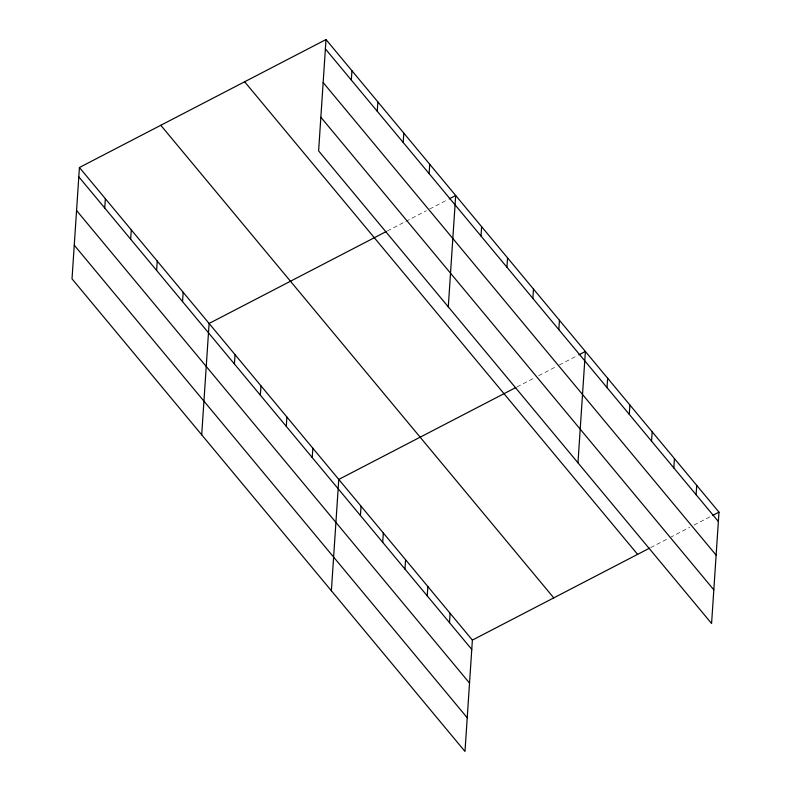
<?xml version="1.0" encoding="UTF-8"?>
<svg xmlns="http://www.w3.org/2000/svg" width="791" height="791" viewBox="0 0 791 791"><rect width="100%" height="100%" fill="white"/><g stroke="black" fill="none" stroke-linecap="round" stroke-linejoin="round"><path stroke-width="0.59" stroke-dasharray="3.96 2.97" d="M387.333 230.972L426.389 210.703M429.651 209.022L448.092 199.451M517.017 386.928L534.37 377.92M538.711 375.676L557.161 366.104M559.326 364.977L577.776 355.406M650.627 547.619L669.067 538.048M670.155 537.485L689.683 527.35M694.023 525.095L711.386 516.088"/><path stroke-width="1.19" d="M79.416 167.504L72.021 278.857L464.989 751.45L472.385 640.097L79.416 167.504L326.011 39.55L718.979 512.143L711.584 623.496L318.615 150.903L326.011 39.55M104.738 208.023L105.351 198.689M130.673 239.218L131.296 229.884M156.608 270.413L157.231 261.07M182.543 301.598L183.166 292.265M201.705 434.813L209.101 323.46L386.245 231.536M234.413 363.989L235.036 354.645M260.348 395.174L260.971 385.84M286.293 426.369L286.906 417.035M312.227 457.554L312.84 448.22M351.323 80.079L351.946 70.745M331.38 590.768L338.775 479.415L515.93 387.491M377.258 111.264L377.88 101.93M360.429 515.534L361.052 506.191M403.192 142.459L403.815 133.125M382.696 542.31L383.319 532.976M429.127 173.654L429.75 164.32M404.962 569.095L405.585 559.751M427.229 595.87L427.852 586.536M448.289 306.859L455.685 195.506L449.179 198.887M449.506 622.655L450.119 613.312M481.007 236.034L481.62 226.701M506.942 267.229L507.555 257.886M532.877 298.415L533.49 289.081M558.812 329.61L559.435 320.276M577.974 462.814L585.37 351.461L578.854 354.843M607.013 387.58L607.636 378.246M629.28 414.365L629.903 405.022M651.547 441.141L652.17 431.807M673.823 467.926L674.436 458.582M696.09 494.701L696.713 485.367M472.385 640.097L649.54 548.173M712.464 515.524L718.979 512.143M325.388 48.884L718.357 521.487M323.153 82.551L716.122 555.144M320.849 117.236L713.818 589.839M244.637 81.77L637.605 554.372M160.791 125.275L553.759 597.877M78.803 176.838L471.772 649.431M76.559 210.505L469.538 683.098M74.255 245.19L467.234 717.783"/></g></svg>
